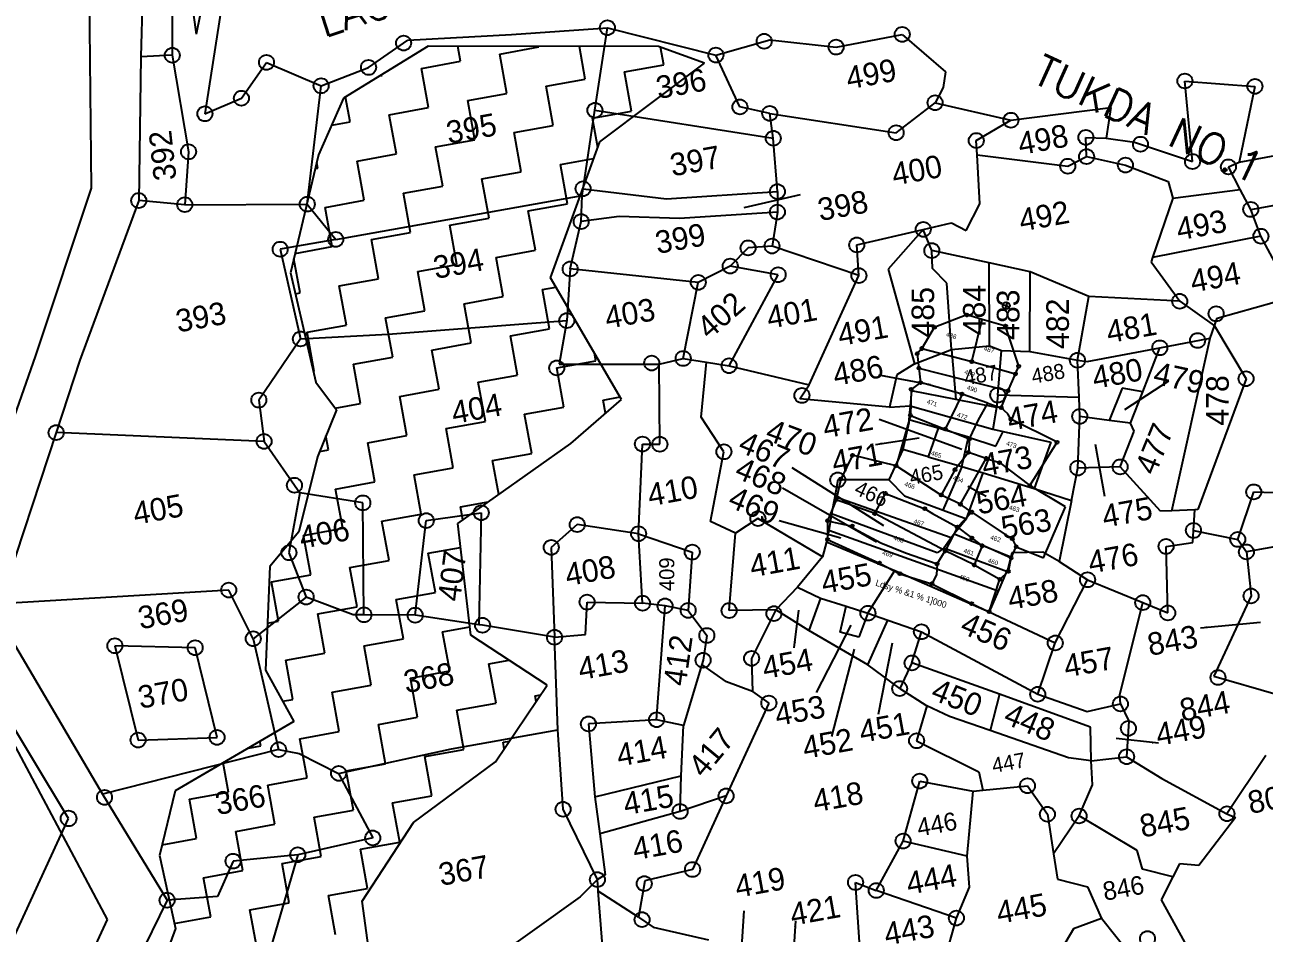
# Model space of a CAD drawing. Header units: metres. Extents: x 305262 to 307111, y 1940505 to 1944566.
# Drawn here: x 305998.4 to 306483.9, y 1942265.3 to 1942621.1 of the extents above; entities that cross this region are included whole.
import ezdxf

# ---------------------------------------------------------------- set-up
doc = ezdxf.new("R2010")
doc.units = ezdxf.units.M
doc.header["$MEASUREMENT"] = 0
for name, color, linetype in [('OFF', 1, 'Continuous'), ('POLY_HATCH', 12, 'Continuous'), ('POLY_PARCEL', 6, 'Continuous'), ('POLY_WATER', 4, 'Continuous'), ('TEXT_MAPOUT', 7, 'Continuous'), ('TEXT_PARCEL', 7, 'Continuous')]:
    doc.layers.add(name, color=color, linetype=linetype)
doc.styles.get("Standard").update_dxf_attribs({"font": 'simplex.shx'})
doc.styles.add('TEXT_MAP', font='')
doc.styles.get('TEXT_MAP').set_extended_font_data('Kruti Dev 050')
doc.dimstyles.get("Standard").update_dxf_attribs({"dimtxt": 0.18, "dimasz": 0.18, "dimexe": 0.18, "dimexo": 0.0625, "dimgap": 0.09, "dimtad": 0, "dimtih": 1, "dimtoh": 1, "dimdec": 4, "dimzin": 0, "dimdsep": 46, "dimtxsty": 'Standard', "dimcen": 0.09, "dimadec": 0, "dimazin": 0, "dimtfac": 1, "dimtdec": 4, "dimtofl": 0, "dimtmove": 0, "dimatfit": 3, "dimfxl": 1, "dimtolj": 1, "dimtzin": 0, "dimarcsym": 0})

msp = doc.modelspace()

# ---------------------------------------------------------------- linework, layer by layer
for points in [[(306381.5, 1942511.52), (306384.14, 1942510.67)], [(306383.25, 1942512.42), (306382.39, 1942509.77)]]:
    msp.add_lwpolyline(points)
for centre, radius in [((306226.59, 1942619.92), 2.93), ((306146.77, 1942613.93), 2.93), ((306288, 1942614.61), 2.93), ((306342.08, 1942617.31), 2.93), ((306056.15, 1942609.15), 2.93), ((306269.09, 1942609.22), 2.93), ((306316.17, 1942612.33), 2.93), ((306093.05, 1942606.36), 2.93), ((306133.02, 1942604.38), 2.93), ((306452.8, 1942599.07), 2.93), ((306114.45, 1942597.2), 2.93), ((306480.26, 1942596.98), 2.93), ((306083.2, 1942592.34), 2.93), ((306354.97, 1942590.56), 2.93), ((306068.93, 1942586.22), 2.93), ((306221.7, 1942587.62), 2.93), ((306278.51, 1942588.89), 2.93), ((306290.18, 1942586.38), 2.93), ((306384.66, 1942583.71), 2.93), ((306291.58, 1942576.65), 2.93), ((306339.7, 1942578.81), 2.93), ((306371.1, 1942575.75), 2.93), ((306414.03, 1942576.97), 2.93), ((306062.52, 1942571.35), 2.93), ((306435.42, 1942574.31), 2.93), ((306406.93, 1942565.7), 2.93), ((306414.29, 1942569.47), 2.93), ((306429.52, 1942566.15), 2.93), ((306455.8, 1942567.53), 2.93), ((306469.87, 1942565.44), 2.93), ((306217.04, 1942556.88), 2.93), ((306293.18, 1942555.76), 2.93), ((306043, 1942552.25), 2.93), ((306061.04, 1942550.64), 2.93), ((306109.04, 1942550.83), 2.93), ((306293.17, 1942547.73), 2.93), ((306478.63, 1942548.77), 2.93), ((306216.32, 1942544.01), 2.93), ((306350.33, 1942540.97), 2.93), ((306120.19, 1942537.03), 2.93), ((306482.6, 1942538.29), 2.93), ((306098.41, 1942533.19), 2.93), ((306281.7, 1942533.72), 2.93), ((306291.07, 1942534.44), 2.93), ((306324.27, 1942534.87), 2.93), ((306353.68, 1942532.66), 2.93), ((306274.7, 1942526.6), 2.93), ((306212.01, 1942525.45), 2.93), ((306293.48, 1942523.2), 2.93), ((306325.11, 1942522.85), 2.93), ((306262.21, 1942520.2), 2.93), ((306450.78, 1942512.8), 2.93), ((306382.82, 1942511.1), 1.39), ((306465.05, 1942507.9), 2.93), ((306210.68, 1942505.25), 2.93), ((306367.39, 1942507.47), 0.592), ((306106.35, 1942498.07), 2.93), ((306354.64, 1942502.6), 0.592), ((306382.58, 1942503.07), 0.592), ((306457.79, 1942497.45), 2.93), ((306443, 1942494.58), 2.93), ((306243.94, 1942488.62), 2.93), ((306256.28, 1942490.4), 2.93), ((306274.23, 1942487.57), 2.93), ((306347.95, 1942492.27), 0.592), ((306349.79, 1942494.31), 0.592), ((306410.73, 1942489.7), 2.93), ((306206.74, 1942486.71), 2.93), ((306348.57, 1942486.62), 0.592), ((306369.29, 1942489.17), 0.592), ((306387.7, 1942487.33), 0.592), ((306476.75, 1942482.49), 2.93), ((306349.23, 1942480.94), 0.592), ((306386.42, 1942484.35), 0.592), ((306090.05, 1942474.09), 2.93), ((306302.8, 1942475.92), 2.93), ((306345.55, 1942478.31), 0.592), ((306365.5, 1942476.48), 0.592), ((306379.49, 1942476.05), 2.93), ((306383.6, 1942477.74), 0.592), ((306380.88, 1942471.09), 0.592), ((306345.29, 1942468.13), 0.592), ((306384.66, 1942466.63), 0.592), ((306411.64, 1942467.72), 2.93), ((306010.65, 1942461.37), 2.93), ((306358.95, 1942462.78), 0.592), ((306092.09, 1942457.92), 2.93), ((306240.33, 1942456.89), 2.93), ((306247.14, 1942456.81), 2.93), ((306272.24, 1942453.86), 2.93), ((306368.37, 1942458.9), 0.592), ((306402.73, 1942457.57), 0.592), ((306322.58, 1942452.5), 0.592), ((306368.03, 1942453.64), 0.592), ((306374.98, 1942451.23), 0.592), ((306339.66, 1942448.37), 0.592), ((306362.73, 1942446.82), 0.592), ((306380.17, 1942449.61), 0.592), ((306410.87, 1942447.51), 2.93), ((306427.44, 1942447.96), 2.93), ((306104.01, 1942440.77), 2.93), ((306316.84, 1942442.84), 2.93), ((306317.99, 1942443.18), 0.592), ((306335.49, 1942437.58), 0.592), ((306357.4, 1942436.9), 0.592), ((306392.07, 1942440.65), 0.592), ((306479.77, 1942438.17), 2.93), ((306130.78, 1942433.87), 2.93), ((306177.19, 1942429.99), 2.93), ((306316.22, 1942435.08), 0.592), ((306350.95, 1942431.58), 0.592), ((306364.85, 1942433.29), 0.592), ((306155.63, 1942426.91), 2.93), ((306214.77, 1942425.35), 2.93), ((306285.57, 1942427.71), 2.93), ((306312.81, 1942426.86), 0.592), ((306331.31, 1942429.68), 0.592), ((306369.3, 1942430.22), 0.592), ((306238.79, 1942421.79), 2.93), ((306322.49, 1942424.79), 0.592), ((306363.67, 1942424.4), 0.592), ((306456.17, 1942423.05), 2.93), ((306473.49, 1942419.52), 2.93), ((306204.6, 1942416.42), 2.93), ((306259.83, 1942414.56), 2.93), ((306312.85, 1942419.52), 0.592), ((306369.36, 1942420.08), 0.592), ((306373.37, 1942417.03), 0.592), ((306385.21, 1942419.78), 0.592), ((306445.42, 1942416.78), 2.93), ((306476.89, 1942414.67), 2.93), ((306101.85, 1942414.3), 2.93), ((306358.93, 1942415.05), 0.592), ((306384.72, 1942412.33), 0.592), ((306386.71, 1942416.65), 0.592), ((306333.14, 1942410.28), 0.592), ((306355.73, 1942409.92), 0.592), ((306370.23, 1942409.58), 0.592), ((306341.2, 1942406.12), 0.592), ((306380.33, 1942403.93), 0.592), ((306383.65, 1942406.99), 0.592), ((306414.68, 1942403.73), 2.93), ((306078.24, 1942399.72), 2.93), ((306108.58, 1942396.96), 2.93), ((306353.73, 1942402.16), 0.592), ((306478.72, 1942397.4), 2.93), ((306218.61, 1942394.99), 2.93), ((306240.4, 1942394.57), 2.93), ((306249.17, 1942393.5), 2.93), ((306258.23, 1942391.76), 2.93), ((306274.26, 1942391.7), 2.93), ((306291.83, 1942390.48), 2.93), ((306328.66, 1942390.66), 2.93), ((306369.28, 1942394.44), 0.592), ((306436.31, 1942394.79), 2.93), ((306446.11, 1942390.74), 2.93), ((306131.23, 1942390.01), 2.93), ((306151.29, 1942389.86), 2.93), ((306177.68, 1942385.9), 2.93), ((306376.16, 1942391.23), 0.592), ((306087.86, 1942380.67), 2.93), ((306205.88, 1942381.22), 2.93), ((306265.54, 1942381.92), 2.93), ((306349.6, 1942383.36), 2.93), ((306033.66, 1942377.89), 2.93), ((306065.1, 1942377.13), 2.93), ((306402.03, 1942379), 2.93), ((306264.09, 1942372.23), 2.93), ((306283.07, 1942372.96), 2.93), ((306345.91, 1942371.2), 2.93), ((306341.08, 1942361.14), 2.93), ((306465.78, 1942365.47), 2.93), ((306395.17, 1942358.89), 2.93), ((306289.84, 1942355.47), 2.93), ((306427.57, 1942355.11), 2.93), ((306219.16, 1942347.3), 2.93), ((306245.86, 1942348.94), 2.93), ((306073.67, 1942342.01), 2.93), ((306430.68, 1942345.54), 2.93), ((306042.76, 1942340.98), 2.93), ((306097.81, 1942337.22), 2.93), ((306347.73, 1942340.68), 2.93), ((306429.98, 1942334.43), 2.93), ((306121.31, 1942327.93), 2.93), ((306348.94, 1942324.9), 2.93), ((306391.14, 1942323.07), 2.93), ((306029.6, 1942318.51), 2.93), ((306273.07, 1942319.08), 2.93), ((306209.23, 1942313.88), 2.93), ((306255.05, 1942312.99), 2.93), ((306015.52, 1942310.27), 3.07), ((306398.94, 1942311.92), 2.93), ((306411.36, 1942311.23), 2.93), ((306469.29, 1942312.12), 2.93), ((306134.67, 1942302.64), 2.93), ((306342.42, 1942301.4), 2.93), ((306079.96, 1942293.54), 2.93), ((306105.28, 1942296.05), 2.93), ((306259.94, 1942290.28), 2.93), ((306222.68, 1942286.31), 2.93), ((306241.04, 1942284.76), 2.93), ((306323.79, 1942285.2), 2.93), ((306331.93, 1942282.06), 2.93), ((306054.12, 1942278.26), 2.93), ((306240.15, 1942270.66), 2.93), ((306363.28, 1942271.25), 2.93), ((306438.16, 1942263.21), 2.93)]:
    msp.add_circle(centre, radius)
at = {"layer": 'OFF'}
for p, q in [((306045.33, 1942754.51), (306065.56, 1942617.47)), ((306380.23, 1942358.88), (306376.51, 1942344.66))]:
    msp.add_line(p, q, dxfattribs=at)
at = {"layer": 'POLY_HATCH'}
for p, q in [((306156.34, 1942612.77), (306123.24, 1942592.31)), ((306246.6, 1942612.58), (306156.34, 1942612.77)), ((306264.59, 1942606.07), (306246.6, 1942612.58)), ((306223.58, 1942575.25), (306264.59, 1942606.07)), ((306123.24, 1942592.31), (306113.44, 1942570.13)), ((306204.3, 1942522.03), (306223.58, 1942575.25)), ((306113.44, 1942570.13), (306102.46, 1942523.94)), ((306102.46, 1942523.94), (306112.36, 1942481.12)), ((306232.1, 1942474.38), (306204.3, 1942522.03)), ((306112.36, 1942481.12), (306120.5, 1942470.27)), ((306212.25, 1942457.17), (306232.1, 1942474.38)), ((306120.5, 1942470.27), (306112.98, 1942451.9)), ((306167.94, 1942425.76), (306212.25, 1942457.17)), ((306112.98, 1942451.9), (306105.75, 1942422.54)), ((306105.75, 1942422.54), (306094.38, 1942409)), ((306173.1, 1942382.07), (306167.94, 1942425.76)), ((306094.38, 1942409), (306092.61, 1942368.31)), ((306203.05, 1942362.43), (306173.1, 1942382.07)), ((306092.61, 1942368.31), (306103.71, 1942348.23)), ((306182.76, 1942332.4), (306203.05, 1942362.43)), ((306103.71, 1942348.23), (306057.34, 1942321.11)), ((306150.67, 1942308.73), (306182.76, 1942332.4)), ((306057.34, 1942321.11), (306051.09, 1942295.75)), ((306130.52, 1942277.87), (306150.67, 1942308.73)), ((306051.09, 1942295.75), (306057.35, 1942267.14)), ((306137.27, 1942228.95), (306130.52, 1942277.87)), ((306057.35, 1942267.14), (306050.39, 1942248.03))]:
    msp.add_line(p, q, dxfattribs=at)
at = {"layer": 'POLY_HATCH', "linetype": 'Continuous'}
for p, q in [((306169.07, 1942606.81), (306167.99, 1942612.74)), ((306184.43, 1942609.6), (306199.79, 1942612.39)), ((306199.79, 1942612.39), (306199.74, 1942612.68)), ((306217.94, 1942599.82), (306215.62, 1942612.64)), ((306248.67, 1942605.39), (306247.42, 1942612.28)), ((306153.71, 1942604.03), (306169.07, 1942606.81)), ((306187.22, 1942594.24), (306184.43, 1942609.6)), ((306156.5, 1942588.66), (306153.71, 1942604.03)), ((306233.3, 1942602.61), (306248.67, 1942605.39)), ((306236.09, 1942587.24), (306233.3, 1942602.61)), ((306264.43, 1942605.95), (306264.4, 1942606.14)), ((306137.41, 1942601.07), (306138.35, 1942601.24)), ((306138.35, 1942601.24), (306138.28, 1942601.61)), ((306202.58, 1942597.03), (306217.94, 1942599.82)), ((306205.37, 1942581.67), (306202.58, 1942597.03)), ((306125.77, 1942583.09), (306124.01, 1942592.79)), ((306171.86, 1942591.45), (306187.22, 1942594.24)), ((306141.13, 1942585.88), (306156.5, 1942588.66)), ((306174.65, 1942576.09), (306171.86, 1942591.45)), ((306118.59, 1942581.78), (306125.77, 1942583.09)), ((306143.92, 1942570.51), (306141.13, 1942585.88)), ((306220.73, 1942584.46), (306236.09, 1942587.24)), ((306222.8, 1942573.08), (306220.73, 1942584.46)), ((306190.01, 1942578.88), (306205.37, 1942581.67)), ((306192.8, 1942563.52), (306190.01, 1942578.88)), ((306159.28, 1942573.3), (306174.65, 1942576.09)), ((306162.07, 1942557.94), (306159.28, 1942573.3)), ((306128.56, 1942567.73), (306143.92, 1942570.51)), ((306208.16, 1942566.31), (306221.2, 1942568.67)), ((306112.16, 1942564.75), (306113.2, 1942564.94)), ((306113.2, 1942564.94), (306112.77, 1942567.32)), ((306131.35, 1942552.36), (306128.56, 1942567.73)), ((306177.43, 1942560.73), (306192.8, 1942563.52)), ((306210.95, 1942550.94), (306208.16, 1942566.31)), ((306180.22, 1942545.37), (306177.43, 1942560.73)), ((306146.71, 1942555.15), (306162.07, 1942557.94)), ((306149.5, 1942539.79), (306146.71, 1942555.15)), ((306115.99, 1942549.58), (306131.35, 1942552.36)), ((306118.78, 1942534.22), (306115.99, 1942549.58)), ((306195.58, 1942548.16), (306210.95, 1942550.94)), ((306164.86, 1942542.58), (306180.22, 1942545.37)), ((306198.37, 1942532.79), (306195.58, 1942548.16)), ((306134.14, 1942537), (306149.5, 1942539.79)), ((306167.65, 1942527.22), (306164.86, 1942542.58)), ((306104.27, 1942531.58), (306118.78, 1942534.22)), ((306136.93, 1942521.64), (306134.14, 1942537)), ((306106.2, 1942516.07), (306103.77, 1942529.47)), ((306183.01, 1942530.01), (306198.37, 1942532.79)), ((306185.8, 1942514.64), (306183.01, 1942530.01)), ((306152.29, 1942524.43), (306167.65, 1942527.22)), ((306155.08, 1942509.07), (306152.29, 1942524.43)), ((306121.56, 1942518.85), (306136.93, 1942521.64)), ((306104.35, 1942515.73), (306106.2, 1942516.07)), ((306124.35, 1942503.49), (306121.56, 1942518.85)), ((306170.44, 1942511.86), (306185.8, 1942514.64)), ((306201.16, 1942517.43), (306206.43, 1942518.39)), ((306203.95, 1942502.07), (306201.16, 1942517.43)), ((306173.22, 1942496.49), (306170.44, 1942511.86)), ((306139.71, 1942506.28), (306155.08, 1942509.07)), ((306142.5, 1942490.92), (306139.71, 1942506.28)), ((306108.99, 1942500.7), (306124.35, 1942503.49)), ((306111.78, 1942485.34), (306108.99, 1942500.7)), ((306188.59, 1942499.28), (306203.95, 1942502.07)), ((306157.86, 1942493.71), (306173.22, 1942496.49)), ((306191.37, 1942483.92), (306188.59, 1942499.28)), ((306127.14, 1942488.13), (306142.5, 1942490.92)), ((306160.65, 1942478.34), (306157.86, 1942493.71)), ((306222.1, 1942489.5), (306221.56, 1942492.44)), ((306129.93, 1942472.77), (306127.14, 1942488.13)), ((306206.74, 1942486.71), (306222.1, 1942489.5)), ((306209.52, 1942471.35), (306206.74, 1942486.71)), ((306111.4, 1942485.27), (306111.78, 1942485.34)), ((306176.01, 1942481.13), (306191.37, 1942483.92)), ((306178.8, 1942465.77), (306176.01, 1942481.13)), ((306145.29, 1942475.56), (306160.65, 1942478.34)), ((306119.98, 1942470.96), (306129.93, 1942472.77)), ((306148.08, 1942460.19), (306145.29, 1942475.56)), ((306194.16, 1942468.56), (306209.52, 1942471.35)), ((306224.89, 1942474.14), (306231.54, 1942475.34)), ((306225.83, 1942468.94), (306224.89, 1942474.14)), ((306196.95, 1942453.2), (306194.16, 1942468.56)), ((306163.44, 1942462.98), (306178.8, 1942465.77)), ((306166.23, 1942447.62), (306163.44, 1942462.98)), ((306117.35, 1942454.62), (306116.35, 1942460.15)), ((306132.72, 1942457.41), (306148.08, 1942460.19)), ((306135.5, 1942442.04), (306132.72, 1942457.41)), ((306113.83, 1942453.98), (306117.35, 1942454.62)), ((306181.59, 1942450.41), (306196.95, 1942453.2)), ((306150.87, 1942444.83), (306166.23, 1942447.62)), ((306184, 1942437.14), (306181.59, 1942450.41)), ((306120.14, 1942439.26), (306135.5, 1942442.04)), ((306153.65, 1942429.47), (306150.87, 1942444.83)), ((306122.93, 1942423.89), (306120.14, 1942439.26)), ((306169.02, 1942432.26), (306179.9, 1942434.23)), ((306169.94, 1942427.17), (306169.02, 1942432.26)), ((306138.29, 1942426.68), (306153.65, 1942429.47)), ((306107.57, 1942421.11), (306122.93, 1942423.89)), ((306141.08, 1942411.32), (306138.29, 1942426.68)), ((306110.36, 1942405.74), (306107.57, 1942421.11)), ((306156.44, 1942414.11), (306169.05, 1942416.4)), ((306159.23, 1942398.75), (306156.44, 1942414.11)), ((306125.72, 1942408.53), (306141.08, 1942411.32)), ((306128.51, 1942393.17), (306125.72, 1942408.53)), ((306095, 1942402.96), (306110.36, 1942405.74)), ((306097.78, 1942387.59), (306095, 1942402.96)), ((306143.87, 1942395.96), (306159.23, 1942398.75)), ((306113.15, 1942390.38), (306128.51, 1942393.17)), ((306146.66, 1942380.6), (306143.87, 1942395.96)), ((306115.93, 1942375.02), (306113.15, 1942390.38)), ((306093.41, 1942386.8), (306097.78, 1942387.59)), ((306162.02, 1942383.39), (306172.72, 1942385.33)), ((306131.29, 1942377.81), (306146.66, 1942380.6)), ((306164.81, 1942368.02), (306162.02, 1942383.39)), ((306100.57, 1942372.23), (306115.93, 1942375.02)), ((306134.08, 1942362.45), (306131.29, 1942377.81)), ((306103.36, 1942356.87), (306100.57, 1942372.23)), ((306180.17, 1942370.81), (306188.08, 1942372.25)), ((306182.96, 1942355.45), (306180.17, 1942370.81)), ((306149.44, 1942365.24), (306164.81, 1942368.02)), ((306152.23, 1942349.87), (306149.44, 1942365.24)), ((306118.72, 1942359.66), (306134.08, 1942362.45)), ((306121.51, 1942344.3), (306118.72, 1942359.66)), ((306099.33, 1942356.14), (306103.36, 1942356.87)), ((306167.59, 1942352.66), (306182.96, 1942355.45)), ((306198.32, 1942358.24), (306200.49, 1942358.63)), ((306198.72, 1942356.02), (306198.32, 1942358.24)), ((306136.87, 1942347.09), (306152.23, 1942349.87)), ((306170.38, 1942337.3), (306167.59, 1942352.66)), ((306139.66, 1942331.72), (306136.87, 1942347.09)), ((306090.79, 1942338.72), (306090.47, 1942340.48)), ((306106.15, 1942341.51), (306121.51, 1942344.3)), ((306108.94, 1942326.15), (306106.15, 1942341.51)), ((306185.74, 1942340.09), (306188.26, 1942340.55)), ((306186.21, 1942337.51), (306185.74, 1942340.09)), ((306085.96, 1942337.84), (306090.79, 1942338.72)), ((306155.02, 1942334.51), (306170.38, 1942337.3)), ((306078.21, 1942320.57), (306076.12, 1942332.09)), ((306124.3, 1942328.94), (306139.66, 1942331.72)), ((306157.81, 1942319.15), (306155.02, 1942334.51)), ((306093.57, 1942323.36), (306108.94, 1942326.15)), ((306127.09, 1942313.57), (306124.3, 1942328.94)), ((306062.85, 1942317.78), (306078.21, 1942320.57)), ((306096.36, 1942308), (306093.57, 1942323.36)), ((306065.64, 1942302.42), (306062.85, 1942317.78)), ((306142.45, 1942316.36), (306157.81, 1942319.15)), ((306145.24, 1942301), (306142.45, 1942316.36)), ((306111.72, 1942310.79), (306127.09, 1942313.57)), ((306114.51, 1942295.42), (306111.72, 1942310.79)), ((306081, 1942305.21), (306096.36, 1942308)), ((306052.13, 1942299.97), (306065.64, 1942302.42)), ((306083.79, 1942289.85), (306081, 1942305.21)), ((306129.87, 1942298.21), (306145.24, 1942301)), ((306132.66, 1942282.85), (306129.87, 1942298.21)), ((306099.15, 1942292.64), (306114.51, 1942295.42)), ((306101.94, 1942277.27), (306099.15, 1942292.64)), ((306068.43, 1942287.06), (306083.79, 1942289.85)), ((306071.21, 1942271.7), (306068.43, 1942287.06)), ((306117.3, 1942280.06), (306132.66, 1942282.85)), ((306086.58, 1942274.49), (306101.94, 1942277.27)), ((306120.09, 1942264.7), (306117.3, 1942280.06)), ((306089.36, 1942259.12), (306086.58, 1942274.49)), ((306056.92, 1942269.1), (306071.21, 1942271.7))]:
    msp.add_line(p, q, dxfattribs=at)
at = {"layer": 'POLY_PARCEL'}
for p, q in [((306055.97, 1942689.21), (306056.15, 1942609.15)), ((306069.81, 1942638.57), (306065.56, 1942617.47)), ((306076.48, 1942634.62), (306068.93, 1942586.22)), ((306148.37, 1942615.05), (306189.08, 1942617.27)), ((306189.08, 1942617.27), (306226.59, 1942619.92)), ((306221.7, 1942587.62), (306226.59, 1942619.92)), ((306226.59, 1942619.92), (306269.09, 1942609.22)), ((306316.17, 1942612.33), (306342.08, 1942617.31)), ((306342.08, 1942617.31), (306359.02, 1942602.71)), ((306133.02, 1942604.38), (306148.37, 1942615.05)), ((306269.09, 1942609.22), (306290.18, 1942615.23)), ((306290.18, 1942615.23), (306316.17, 1942612.33)), ((306056.15, 1942609.15), (306043.84, 1942608.54)), ((306056.15, 1942609.15), (306062.52, 1942571.35)), ((306278.51, 1942588.89), (306269.09, 1942609.22)), ((306083.2, 1942592.34), (306093.05, 1942606.36)), ((306093.05, 1942606.36), (306114.45, 1942597.2)), ((306114.45, 1942597.2), (306133.02, 1942604.38)), ((306359.02, 1942602.71), (306358.1, 1942596.56)), ((306109.04, 1942550.83), (306114.45, 1942597.2)), ((306455.8, 1942567.53), (306452.8, 1942599.07)), ((306452.8, 1942599.07), (306480.26, 1942596.98)), ((306068.93, 1942586.22), (306083.2, 1942592.34)), ((306358.1, 1942596.56), (306354.97, 1942590.56)), ((306480.26, 1942596.98), (306474.08, 1942567.32)), ((306217.04, 1942556.88), (306221.7, 1942587.62)), ((306221.7, 1942587.62), (306291.58, 1942576.65)), ((306290.18, 1942586.38), (306278.51, 1942588.89)), ((306339.7, 1942578.81), (306354.97, 1942590.56)), ((306354.97, 1942590.56), (306384.66, 1942583.71)), ((306384.66, 1942583.71), (306423.79, 1942588.64)), ((306423.79, 1942588.64), (306422.02, 1942576.63)), ((306290.18, 1942586.38), (306339.7, 1942578.81)), ((306291.58, 1942576.65), (306290.18, 1942586.38)), ((306371.1, 1942575.75), (306384.66, 1942583.71)), ((306293.18, 1942555.76), (306291.58, 1942576.65)), ((306371.4, 1942570.16), (306371.1, 1942575.75)), ((306414.29, 1942569.47), (306414.03, 1942576.97)), ((306414.03, 1942576.97), (306422.02, 1942576.63)), ((306422.02, 1942576.63), (306433.05, 1942575.09)), ((306433.05, 1942575.09), (306455.8, 1942567.53)), ((306474.08, 1942567.32), (306508.21, 1942573.51)), ((306062.52, 1942571.35), (306061.04, 1942550.64)), ((306371.4, 1942570.16), (306406.93, 1942565.7)), ((306372.43, 1942550.92), (306371.4, 1942570.16)), ((306406.93, 1942565.7), (306414.29, 1942569.47)), ((306414.29, 1942569.47), (306429.52, 1942566.15)), ((306429.52, 1942566.15), (306446.29, 1942559.7)), ((306469.87, 1942565.44), (306474.08, 1942567.32)), ((306474.5, 1942556.62), (306469.87, 1942565.44)), ((306446.29, 1942559.7), (306448.08, 1942553.2)), ((306120.19, 1942537.03), (306216.65, 1942554.29)), ((306216.32, 1942544.01), (306216.65, 1942554.29)), ((306216.65, 1942554.29), (306217.04, 1942556.88)), ((306217.04, 1942556.88), (306249.68, 1942552.98)), ((306249.68, 1942552.98), (306293.18, 1942555.76)), ((306293.18, 1942555.76), (306293.17, 1942547.73)), ((306448.08, 1942553.2), (306474.5, 1942556.62)), ((306478.63, 1942548.77), (306474.5, 1942556.62)), ((306478.63, 1942548.77), (306509.89, 1942554.51)), ((306061.04, 1942550.64), (306043, 1942552.25)), ((306061.04, 1942550.64), (306109.04, 1942550.83)), ((306109.04, 1942550.83), (306120.19, 1942537.03)), ((306367.14, 1942540.46), (306372.43, 1942550.92)), ((306448.08, 1942553.2), (306440.15, 1942530)), ((306482.6, 1942538.29), (306478.63, 1942548.77)), ((306212.01, 1942525.45), (306216.32, 1942544.01)), ((306231.16, 1942545.99), (306216.32, 1942544.01)), ((306254.77, 1942545.18), (306231.16, 1942545.99)), ((306293.17, 1942547.73), (306254.77, 1942545.18)), ((306293.17, 1942547.73), (306291.07, 1942534.44)), ((306324.27, 1942534.87), (306350.33, 1942540.97)), ((306350.33, 1942540.97), (306336.59, 1942525.42)), ((306350.33, 1942540.97), (306361.34, 1942543.55)), ((306353.68, 1942532.66), (306350.33, 1942540.97)), ((306361.34, 1942543.55), (306367.14, 1942540.46)), ((306120.19, 1942537.03), (306098.41, 1942533.19)), ((306291.07, 1942534.44), (306281.7, 1942533.72)), ((306325.11, 1942522.85), (306291.07, 1942534.44)), ((306325.11, 1942522.85), (306324.27, 1942534.87)), ((306482.6, 1942538.29), (306440.15, 1942530)), ((306495.32, 1942514.55), (306482.6, 1942538.29)), ((306098.41, 1942533.19), (306106.35, 1942498.07)), ((306281.7, 1942533.72), (306274.7, 1942526.6)), ((306353.98, 1942525.66), (306353.68, 1942532.66)), ((306376.15, 1942527.81), (306353.68, 1942532.66)), ((306440.15, 1942530), (306439.56, 1942528.29)), ((306212.01, 1942525.45), (306210.68, 1942505.25)), ((306262.21, 1942520.2), (306212.01, 1942525.45)), ((306274.7, 1942526.6), (306262.21, 1942520.2)), ((306293.48, 1942523.2), (306274.7, 1942526.6)), ((306336.59, 1942525.42), (306346.86, 1942488.33)), ((306359.54, 1942519.85), (306353.98, 1942525.66)), ((306376.3, 1942495.38), (306376.15, 1942527.81)), ((306392.25, 1942524.33), (306376.15, 1942527.81)), ((306392.06, 1942493.13), (306392.25, 1942524.33)), ((306415.23, 1942514.62), (306392.25, 1942524.33)), ((306439.56, 1942528.29), (306450.78, 1942512.8)), ((306256.28, 1942490.4), (306262.21, 1942520.2)), ((306274.23, 1942487.57), (306293.48, 1942523.2)), ((306305.68, 1942480.13), (306325.11, 1942522.85)), ((306361.33, 1942493.88), (306359.54, 1942519.85)), ((306410.73, 1942489.7), (306415.23, 1942514.62)), ((306450.78, 1942512.8), (306415.23, 1942514.62)), ((306465.51, 1942506.22), (306495.32, 1942514.55)), ((306450.78, 1942512.8), (306464.41, 1942503.19)), ((306140.67, 1942499.94), (306210.68, 1942505.25)), ((306210.68, 1942505.25), (306207.69, 1942488.15)), ((306367.39, 1942507.47), (306354.64, 1942502.6)), ((306373.44, 1942505.67), (306367.39, 1942507.47)), ((306369.29, 1942489.17), (306373.44, 1942505.67)), ((306382.58, 1942503.07), (306373.44, 1942505.67)), ((306464.41, 1942503.19), (306465.51, 1942506.22)), ((306106.35, 1942498.07), (306140.67, 1942499.94)), ((306354.64, 1942502.6), (306349.79, 1942494.31)), ((306387.7, 1942487.33), (306382.58, 1942503.07)), ((306462.66, 1942498.4), (306464.41, 1942503.19)), ((306464.41, 1942503.19), (306476.75, 1942482.49)), ((306106.35, 1942498.07), (306090.05, 1942474.09)), ((306361.33, 1942493.88), (306376.3, 1942495.38)), ((306376.3, 1942495.38), (306381.02, 1942493.56)), ((306443, 1942494.58), (306462.66, 1942498.4)), ((306447.66, 1942430.77), (306462.66, 1942498.4)), ((306246.81, 1942488.19), (306256.28, 1942490.4)), ((306256.28, 1942490.4), (306265.35, 1942488.97)), ((306346.86, 1942488.33), (306361.33, 1942493.88)), ((306349.79, 1942494.31), (306347.95, 1942492.27)), ((306347.95, 1942492.27), (306348.57, 1942486.62)), ((306349.79, 1942494.31), (306369.29, 1942489.17)), ((306361.33, 1942493.88), (306363.11, 1942474.36)), ((306379.49, 1942476.05), (306381.02, 1942493.56)), ((306381.02, 1942493.56), (306392.06, 1942493.13)), ((306392.06, 1942493.13), (306410.73, 1942489.7)), ((306414.48, 1942489.17), (306443, 1942494.58)), ((306436.29, 1942477.3), (306443, 1942494.58)), ((306207.69, 1942488.15), (306246.81, 1942488.19)), ((306247.14, 1942456.81), (306246.81, 1942488.19)), ((306263.27, 1942467.47), (306265.35, 1942488.97)), ((306265.35, 1942488.97), (306274.23, 1942487.57)), ((306274.23, 1942487.57), (306305.68, 1942480.13)), ((306346.86, 1942488.33), (306339.94, 1942483.98)), ((306348.57, 1942486.62), (306383.6, 1942477.74)), ((306348.57, 1942486.62), (306349.23, 1942480.94)), ((306369.29, 1942489.17), (306386.42, 1942484.35)), ((306386.42, 1942484.35), (306387.7, 1942487.33)), ((306411.33, 1942475.12), (306410.73, 1942489.7)), ((306410.73, 1942489.7), (306414.48, 1942489.17)), ((306339.94, 1942483.98), (306337.04, 1942471.33)), ((306349.23, 1942480.94), (306345.55, 1942478.31)), ((306365.5, 1942476.48), (306349.23, 1942480.94)), ((306383.6, 1942477.74), (306386.42, 1942484.35)), ((306476.75, 1942482.49), (306457.87, 1942431.24)), ((306301.93, 1942474.66), (306305.68, 1942480.13)), ((306345.67, 1942477.79), (306345.17, 1942471.86)), ((306345.55, 1942478.31), (306345.29, 1942468.13)), ((306363.11, 1942474.36), (306345.67, 1942477.79)), ((306365.5, 1942476.48), (306358.95, 1942462.78)), ((306375.64, 1942472.88), (306365.5, 1942476.48)), ((306379.49, 1942476.05), (306378.98, 1942471.24)), ((306411.33, 1942475.12), (306379.49, 1942476.05)), ((306380.88, 1942471.09), (306383.6, 1942477.74)), ((306428.25, 1942478.8), (306423.21, 1942466.16)), ((306436.29, 1942477.3), (306428.25, 1942478.8)), ((306431.54, 1942465.03), (306436.29, 1942477.3)), ((306090.05, 1942474.09), (306092.09, 1942457.92)), ((306337.04, 1942471.33), (306301.93, 1942474.66)), ((306337.04, 1942471.33), (306345.17, 1942471.86)), ((306345.17, 1942471.86), (306344.71, 1942466.36)), ((306345.17, 1942471.86), (306377.57, 1942462.72)), ((306378.98, 1942471.24), (306363.11, 1942474.36)), ((306371.83, 1942466.14), (306375.64, 1942472.88)), ((306375.64, 1942472.88), (306380.88, 1942471.09)), ((306378.98, 1942471.24), (306377.57, 1942462.72)), ((306383.39, 1942468.68), (306380.88, 1942471.09)), ((306411.64, 1942467.72), (306411.33, 1942475.12)), ((306272.24, 1942453.86), (306263.27, 1942467.47)), ((306345.29, 1942468.13), (306339.66, 1942448.37)), ((306344.71, 1942466.36), (306344.61, 1942465.2)), ((306356.18, 1942463.05), (306344.71, 1942466.36)), ((306345.29, 1942468.13), (306358.95, 1942462.78)), ((306368.37, 1942458.9), (306371.83, 1942466.14)), ((306384.66, 1942466.63), (306383.39, 1942468.68)), ((306402.73, 1942457.57), (306384.66, 1942466.63)), ((306410.87, 1942447.51), (306411.64, 1942467.72)), ((306423.21, 1942466.16), (306411.64, 1942467.72)), ((306431.54, 1942465.03), (306423.21, 1942466.16)), ((306092.09, 1942457.92), (306010.65, 1942461.37)), ((306344.61, 1942465.2), (306342.27, 1942454.74)), ((306356.18, 1942463.05), (306352.26, 1942451.83)), ((306368.08, 1942459.62), (306356.18, 1942463.05)), ((306358.95, 1942462.78), (306368.37, 1942458.9)), ((306377.57, 1942462.72), (306381.57, 1942461.81)), ((306378.69, 1942456.03), (306381.57, 1942461.81)), ((306381.57, 1942461.81), (306400.28, 1942457.59)), ((306427.44, 1942447.96), (306432.89, 1942461.93)), ((306432.89, 1942461.93), (306431.54, 1942465.03)), ((306092.09, 1942457.92), (306106.1, 1942437.76)), ((306238.79, 1942421.79), (306240.33, 1942456.89)), ((306240.33, 1942456.89), (306247.14, 1942456.81)), ((306365.41, 1942448.14), (306368.08, 1942459.62)), ((306368.37, 1942458.9), (306368.03, 1942453.64)), ((306368.08, 1942459.62), (306378.69, 1942456.03)), ((306392.07, 1942440.65), (306402.73, 1942457.57)), ((306400.28, 1942457.59), (306393.81, 1942439.49)), ((306267.04, 1942426.6), (306272.24, 1942453.86)), ((306322.58, 1942452.5), (306317.99, 1942443.18)), ((306339.66, 1942448.37), (306322.58, 1942452.5)), ((306342.27, 1942454.74), (306336.83, 1942442.92)), ((306352.26, 1942451.83), (306342.27, 1942454.74)), ((306352.26, 1942451.83), (306365.41, 1942448.14)), ((306368.03, 1942453.64), (306362.73, 1942446.82)), ((306374.98, 1942451.23), (306368.03, 1942453.64)), ((306357.4, 1942436.9), (306339.66, 1942448.37)), ((306362.73, 1942446.82), (306357.4, 1942436.9)), ((306358.1, 1942431.04), (306365.26, 1942447.5)), ((306364.85, 1942433.29), (306374.98, 1942451.23)), ((306365.26, 1942447.5), (306365.41, 1942448.14)), ((306365.41, 1942448.14), (306373.77, 1942445.59)), ((306374.98, 1942451.23), (306380.17, 1942449.61)), ((306380.17, 1942449.61), (306392.07, 1942440.65)), ((306408.34, 1942434.85), (306410.87, 1942447.51)), ((306427.44, 1942447.96), (306410.87, 1942447.51)), ((306443.31, 1942430.57), (306427.44, 1942447.96)), ((306316.84, 1942442.84), (306315.65, 1942436.27)), ((306317.99, 1942443.18), (306316.22, 1942435.08)), ((306336.83, 1942442.92), (306316.84, 1942442.84)), ((306336.83, 1942442.92), (306342.91, 1942436.55)), ((306367.29, 1942427.6), (306373.77, 1942445.59)), ((306373.77, 1942445.59), (306393.81, 1942439.49)), ((306106.1, 1942437.76), (306101.85, 1942414.3)), ((306130.78, 1942433.87), (306106.1, 1942437.76)), ((306331.31, 1942429.68), (306335.49, 1942437.58)), ((306335.49, 1942437.58), (306350.95, 1942431.58)), ((306364.85, 1942433.29), (306357.4, 1942436.9)), ((306406, 1942432.25), (306392.07, 1942440.65)), ((306393.81, 1942439.49), (306408.34, 1942434.85)), ((306473.49, 1942419.52), (306479.77, 1942438.17)), ((306479.77, 1942438.17), (306491.66, 1942437.77)), ((306131.23, 1942390.01), (306130.78, 1942433.87)), ((306316.22, 1942435.08), (306312.81, 1942426.86)), ((306315.65, 1942436.27), (306314.44, 1942429.54)), ((306361.27, 1942420.18), (306315.65, 1942436.27)), ((306331.31, 1942429.68), (306316.22, 1942435.08)), ((306342.91, 1942436.55), (306358.1, 1942431.04)), ((306365.13, 1942433.15), (306364.85, 1942433.29)), ((306369.3, 1942430.22), (306365.13, 1942433.15)), ((306397.45, 1942412.35), (306406, 1942432.25)), ((306408.34, 1942434.85), (306403.52, 1942410.95)), ((306155.63, 1942426.91), (306177.19, 1942429.99)), ((306177.19, 1942429.99), (306176.21, 1942386.12)), ((306285.57, 1942427.71), (306276.82, 1942421.96)), ((306310.83, 1942412.73), (306285.57, 1942427.71)), ((306314.44, 1942429.54), (306313.27, 1942423.09)), ((306355.72, 1942414.28), (306314.44, 1942429.54)), ((306358.93, 1942415.05), (306331.31, 1942429.68)), ((306350.95, 1942431.58), (306353.91, 1942429.68)), ((306353.91, 1942429.68), (306363.67, 1942424.4)), ((306358.1, 1942431.04), (306367.29, 1942427.6)), ((306367.29, 1942427.6), (306362.44, 1942421.79)), ((306363.67, 1942424.4), (306369.3, 1942430.22)), ((306369.3, 1942430.22), (306384.32, 1942420.1)), ((306447.66, 1942430.77), (306443.31, 1942430.57)), ((306456.65, 1942431.19), (306447.66, 1942430.77)), ((306456.17, 1942423.05), (306456.65, 1942431.19)), ((306457.87, 1942431.24), (306456.65, 1942431.19)), ((306151.29, 1942389.86), (306155.63, 1942426.91)), ((306214.77, 1942425.35), (306204.6, 1942416.42)), ((306238.79, 1942421.79), (306214.77, 1942425.35)), ((306276.82, 1942421.96), (306267.04, 1942426.6)), ((306313.27, 1942423.09), (306312.47, 1942418.63)), ((306312.81, 1942426.86), (306322.49, 1942424.79)), ((306312.81, 1942426.86), (306312.85, 1942419.52)), ((306379.61, 1942399.22), (306313.27, 1942423.09)), ((306322.49, 1942424.79), (306323.2, 1942423.83)), ((306323.2, 1942423.83), (306333.7, 1942418.24)), ((306363.67, 1942424.4), (306358.93, 1942415.05)), ((306363.67, 1942424.4), (306373.37, 1942417.03)), ((306455.88, 1942418.29), (306456.17, 1942423.05)), ((306456.17, 1942423.05), (306473.49, 1942419.52)), ((306238.79, 1942421.79), (306259.83, 1942414.56)), ((306240.4, 1942394.57), (306238.79, 1942421.79)), ((306274.26, 1942391.7), (306276.82, 1942421.96)), ((306312.47, 1942418.63), (306310.83, 1942412.73)), ((306312.47, 1942418.63), (306339.24, 1942407.35)), ((306312.85, 1942419.52), (306333.14, 1942410.28)), ((306333.7, 1942418.24), (306343.4, 1942414.31)), ((306361.27, 1942420.18), (306358.34, 1942416.13)), ((306362.44, 1942421.79), (306361.27, 1942420.18)), ((306362.44, 1942421.79), (306384.6, 1942412.73)), ((306384.32, 1942420.1), (306385.21, 1942419.78)), ((306385.21, 1942419.78), (306386.71, 1942416.65)), ((306445.42, 1942416.78), (306455.88, 1942418.29)), ((306473.49, 1942419.52), (306476.89, 1942414.67)), ((306498.12, 1942418.52), (306476.89, 1942414.67)), ((306101.85, 1942414.3), (306108.58, 1942396.96)), ((306204.6, 1942416.42), (306205.88, 1942381.22)), ((306259.83, 1942414.56), (306258.23, 1942391.76)), ((306310.83, 1942412.73), (306301, 1942400.85)), ((306343.4, 1942414.31), (306355.73, 1942409.92)), ((306358.34, 1942416.13), (306355.72, 1942414.28)), ((306355.73, 1942409.92), (306358.93, 1942415.05)), ((306382.98, 1942407.01), (306358.34, 1942416.13)), ((306370.23, 1942409.58), (306358.93, 1942415.05)), ((306373.37, 1942417.03), (306370.23, 1942409.58)), ((306373.37, 1942417.03), (306374.53, 1942416.88)), ((306374.53, 1942416.88), (306384.72, 1942412.33)), ((306384.6, 1942412.73), (306383.45, 1942408.09)), ((306384.98, 1942414.28), (306384.6, 1942412.73)), ((306384.72, 1942412.33), (306386.71, 1942416.65)), ((306397.16, 1942414.52), (306384.98, 1942414.28)), ((306386.71, 1942416.65), (306397.45, 1942412.35)), ((306403.52, 1942410.95), (306397.16, 1942414.52)), ((306446.11, 1942390.74), (306445.42, 1942416.78)), ((306476.89, 1942414.67), (306478.72, 1942397.4)), ((306333.14, 1942410.28), (306341.2, 1942406.12)), ((306355.73, 1942409.92), (306355.56, 1942405.7)), ((306370.23, 1942409.58), (306380.33, 1942403.93)), ((306383.45, 1942408.09), (306382.98, 1942407.01)), ((306383.65, 1942406.99), (306384.72, 1942412.33)), ((306403.52, 1942410.95), (306414.68, 1942403.73)), ((306328.66, 1942390.66), (306339.24, 1942407.35)), ((306339.24, 1942407.35), (306376.16, 1942391.23)), ((306341.2, 1942406.12), (306353.73, 1942402.16)), ((306355.56, 1942405.7), (306353.73, 1942402.16)), ((306376.16, 1942391.23), (306380.33, 1942403.93)), ((306382.98, 1942407.01), (306379.61, 1942399.22)), ((306380.33, 1942403.93), (306383.65, 1942406.99)), ((306402.03, 1942379), (306414.68, 1942403.73)), ((306414.68, 1942403.73), (306436.31, 1942394.79)), ((306078.24, 1942399.72), (305988.42, 1942394.28)), ((306087.86, 1942380.67), (306078.24, 1942399.72)), ((306301, 1942400.85), (306292.58, 1942391.98)), ((306301, 1942400.85), (306310.02, 1942396.58)), ((306353.73, 1942402.16), (306369.28, 1942394.44)), ((306379.61, 1942399.22), (306376.16, 1942391.23)), ((306108.58, 1942396.96), (306087.86, 1942380.67)), ((306127.05, 1942390.04), (306108.58, 1942396.96)), ((306217.98, 1942382.37), (306218.61, 1942394.99)), ((306218.61, 1942394.99), (306240.4, 1942394.57)), ((306249.17, 1942393.5), (306240.4, 1942394.57)), ((306245.86, 1942348.94), (306249.17, 1942393.5)), ((306258.23, 1942391.76), (306249.17, 1942393.5)), ((306310.02, 1942396.58), (306305.49, 1942383.82)), ((306310.02, 1942396.58), (306320.14, 1942393.36)), ((306317.76, 1942383.19), (306320.14, 1942393.36)), ((306320.14, 1942393.36), (306328.66, 1942390.66)), ((306369.28, 1942394.44), (306376.16, 1942391.23)), ((306427.37, 1942358.65), (306436.31, 1942394.79)), ((306436.31, 1942394.79), (306446.11, 1942390.74)), ((306478.72, 1942397.4), (306464.1, 1942365.95)), ((306131.23, 1942390.01), (306127.05, 1942390.04)), ((306151.29, 1942389.86), (306131.23, 1942390.01)), ((306176.21, 1942386.12), (306151.29, 1942389.86)), ((306258.23, 1942391.76), (306265.54, 1942381.92)), ((306292.58, 1942391.98), (306274.26, 1942391.7)), ((306292.58, 1942391.98), (306283.07, 1942372.96)), ((306305.49, 1942383.82), (306292.58, 1942391.98)), ((306328.66, 1942390.66), (306325.13, 1942381.24)), ((306328.66, 1942390.66), (306336.39, 1942387.96)), ((306376.16, 1942391.23), (306402.03, 1942379)), ((306177.68, 1942385.9), (306176.21, 1942386.12)), ((306205.88, 1942381.22), (306177.68, 1942385.9)), ((306328.59, 1942370.44), (306305.49, 1942383.82)), ((306328.59, 1942370.44), (306336.39, 1942387.96)), ((306336.39, 1942387.96), (306349.6, 1942383.36)), ((306087.86, 1942380.67), (306097.81, 1942337.22)), ((306205.88, 1942381.22), (306217.98, 1942382.37)), ((306207.23, 1942344.99), (306205.88, 1942381.22)), ((306265.54, 1942381.92), (306264.09, 1942372.23)), ((306325.13, 1942381.24), (306317.76, 1942383.19)), ((306345.91, 1942371.2), (306349.6, 1942383.36)), ((306349.6, 1942383.36), (306395.17, 1942358.89)), ((306395.17, 1942358.89), (306402.03, 1942379)), ((306015.52, 1942310.27), (305974.73, 1942377.84)), ((306065.1, 1942377.13), (306033.66, 1942377.89)), ((306033.66, 1942377.89), (306042.76, 1942340.98)), ((306073.67, 1942342.01), (306065.1, 1942377.13)), ((306263.58, 1942370.52), (306256.45, 1942346.71)), ((306264.09, 1942372.23), (306263.58, 1942370.52)), ((306273.31, 1942363.75), (306263.58, 1942370.52)), ((306283.07, 1942372.96), (306283.38, 1942359.94)), ((306341.08, 1942361.14), (306328.59, 1942370.44)), ((306345.91, 1942371.2), (306341.08, 1942361.14)), ((306380.23, 1942358.88), (306345.91, 1942371.2)), ((306464.1, 1942365.95), (306488.5, 1942358.98)), ((306283.38, 1942359.94), (306273.31, 1942363.75)), ((306283.38, 1942359.94), (306289.84, 1942355.47)), ((306341.08, 1942361.14), (306351.75, 1942354.41)), ((306289.84, 1942355.47), (306273.07, 1942319.08)), ((306351.75, 1942354.41), (306347.73, 1942340.68)), ((306360.6, 1942350.16), (306351.75, 1942354.41)), ((306415.89, 1942346.07), (306380.23, 1942358.88)), ((306395.17, 1942358.89), (306414.48, 1942352.19)), ((306414.48, 1942352.19), (306427.57, 1942355.11)), ((306427.57, 1942355.11), (306427.37, 1942358.65)), ((306427.57, 1942355.11), (306430.85, 1942348.37)), ((306376.51, 1942344.66), (306360.6, 1942350.16)), ((306165.48, 1942337.56), (306207.23, 1942344.99)), ((306209.23, 1942313.88), (306207.23, 1942344.99)), ((306245.86, 1942348.94), (306219.16, 1942347.3)), ((306219.16, 1942347.3), (306221.7, 1942318.73)), ((306256.45, 1942346.71), (306245.86, 1942348.94)), ((306255.47, 1942326.92), (306256.45, 1942346.71)), ((306407.22, 1942334.05), (306376.51, 1942344.66)), ((306416.03, 1942332.79), (306415.89, 1942346.07)), ((306430.85, 1942348.37), (306429.98, 1942334.43)), ((306042.76, 1942340.98), (306073.67, 1942342.01)), ((306347.73, 1942340.68), (306372.11, 1942328.54)), ((306097.81, 1942337.22), (306028.86, 1942319.72)), ((306097.81, 1942337.22), (306105.9, 1942335.77)), ((306105.9, 1942335.77), (306121.31, 1942327.93)), ((306121.31, 1942327.93), (306165.48, 1942337.56)), ((306484.57, 1942334.86), (306469.29, 1942312.12)), ((306416.03, 1942332.79), (306407.22, 1942334.05)), ((306416.03, 1942332.79), (306429.98, 1942334.43)), ((306416.58, 1942323.47), (306416.03, 1942332.79)), ((306429.98, 1942334.43), (306443.81, 1942325.85)), ((306121.31, 1942327.93), (306134.67, 1942302.64)), ((306221.7, 1942318.73), (306255.47, 1942326.92)), ((306255.05, 1942312.99), (306255.47, 1942326.92)), ((306372.11, 1942328.54), (306373.63, 1942321.37)), ((306443.81, 1942325.85), (306469.29, 1942312.12)), ((306342.42, 1942301.4), (306348.94, 1942324.9)), ((306348.94, 1942324.9), (306369.81, 1942320.99)), ((306367.46, 1942295.54), (306369.81, 1942320.99)), ((306369.81, 1942320.99), (306373.63, 1942321.37)), ((306373.63, 1942321.37), (306391.14, 1942323.07)), ((306391.14, 1942323.07), (306398.94, 1942311.92)), ((306411.36, 1942311.23), (306416.58, 1942323.47)), ((306221.7, 1942318.73), (306223.62, 1942304.22)), ((306273.07, 1942319.08), (306255.05, 1942312.99)), ((306273.07, 1942319.08), (306259.94, 1942290.28)), ((306222.68, 1942286.31), (306209.23, 1942313.88)), ((306255.05, 1942312.99), (306223.62, 1942304.22)), ((306398.94, 1942311.92), (306401.37, 1942296.42)), ((306411.36, 1942311.23), (306401.37, 1942296.42)), ((306434.14, 1942297.66), (306411.36, 1942311.23)), ((306472.63, 1942310.7), (306458.32, 1942291.9)), ((306469.29, 1942312.12), (306472.63, 1942310.7)), ((305967.15, 1942205.13), (306015.52, 1942310.27)), ((306134.67, 1942302.64), (306105.28, 1942296.05)), ((306223.62, 1942304.22), (306225.74, 1942288.17)), ((306331.93, 1942282.06), (306342.42, 1942301.4)), ((306367.46, 1942295.54), (306342.42, 1942301.4)), ((306105.28, 1942296.05), (306079.96, 1942293.54)), ((306105.28, 1942296.05), (306092.08, 1942250.93)), ((306401.37, 1942296.42), (306402.92, 1942286.48)), ((306436.16, 1942290.45), (306434.14, 1942297.66)), ((306079.96, 1942293.54), (306073.81, 1942279.71)), ((306368.46, 1942283.4), (306367.46, 1942295.54)), ((306450.7, 1942292.52), (306448.08, 1942287.36)), ((306458.32, 1942291.9), (306450.7, 1942292.52)), ((306222.68, 1942286.31), (306215.87, 1942279.59)), ((306225.74, 1942288.17), (306222.68, 1942286.31)), ((306223.03, 1942281.73), (306222.68, 1942286.31)), ((306259.94, 1942290.28), (306241.22, 1942285.86)), ((306402.92, 1942286.48), (306414.64, 1942283.48)), ((306448.08, 1942287.36), (306436.16, 1942290.45)), ((306448.08, 1942287.36), (306443.54, 1942278.42)), ((306238.81, 1942271.57), (306223.03, 1942281.73)), ((306226.13, 1942241.3), (306223.03, 1942281.73)), ((306241.22, 1942285.86), (306238.81, 1942271.57)), ((306325.67, 1942257.84), (306323.79, 1942285.2)), ((306323.79, 1942285.2), (306331.93, 1942282.06)), ((306363.28, 1942271.25), (306331.93, 1942282.06)), ((306363.28, 1942271.25), (306368.46, 1942283.4)), ((306414.64, 1942283.48), (306420.09, 1942271.13)), ((306073.81, 1942279.71), (306054.12, 1942278.26)), ((306215.87, 1942279.59), (306169.5, 1942246.48)), ((306443.54, 1942278.42), (306454.15, 1942259.15)), ((306238.81, 1942271.57), (306244.51, 1942267.73)), ((306244.51, 1942267.73), (306266.23, 1942262.7)), ((306357.97, 1942252.04), (306363.28, 1942271.25)), ((306409.13, 1942267.09), (306402.77, 1942256.19)), ((306420.09, 1942271.13), (306409.13, 1942267.09)), ((306431.38, 1942256.94), (306420.09, 1942271.13))]:
    msp.add_line(p, q, dxfattribs=at)
at = {"layer": 'POLY_WATER'}
for p, q in [((306045.92, 1942688.75), (306043.84, 1942608.54)), ((306024.53, 1942557.08), (306023.53, 1942645.99)), ((306043.84, 1942608.54), (306043, 1942552.25)), ((306002.51, 1942491.23), (306024.53, 1942557.08)), ((306043, 1942552.25), (306019.96, 1942489.76)), ((305967.38, 1942390.85), (306002.51, 1942491.23)), ((306019.96, 1942489.76), (306010.65, 1942461.37)), ((306010.65, 1942461.37), (305988.42, 1942394.28)), ((305987.12, 1942390.35), (306028.86, 1942319.72)), ((306030.79, 1942270.76), (305989.39, 1942348.53)), ((306028.86, 1942319.72), (306054.12, 1942278.26)), ((306054.12, 1942278.26), (306025.08, 1942218.77)), ((305954.2, 1942106.45), (306030.79, 1942270.76))]:
    msp.add_line(p, q, dxfattribs=at)

# ---------------------------------------------------------------- texts
at = {"layer": 'TEXT_MAPOUT', "ltscale": 10}
for s, height, rotation, p in [('LAGU TUKDA NO.', 11.9743, 17.8251, (306115.52, 1942616.15)), ('TUKDA NO.1', 11.974, 335.2578, (306392.36, 1942598.81))]:
    msp.add_text(s, height=height, rotation=rotation, dxfattribs=at).set_placement(p)
at = {"layer": 'TEXT_MAPOUT', "style": 'TEXT_MAP'}
msp.add_text('Ldsy % &1 % 1]000', height=2.4855, rotation=342.1451, dxfattribs=at).set_placement((306331.39, 1942401.49))
at = {"layer": 'TEXT_PARCEL', "style": 'TEXT_MAP'}
for s, height, rotation, p in [('499', 8.851, 10.2872, (306320.98, 1942595.74)), ('396', 8.851, 10.2872, (306246.53, 1942591.97)), ('395', 8.851, 10.2872, (306164.37, 1942574.39)), ('392', 8.851, 96.1958, (306057.81, 1942560.5)), ('498', 8.851, 10.2872, (306388.3, 1942570.04)), ('397', 8.851, 10.2872, (306252.03, 1942561.67)), ('400', 8.851, 10.2872, (306338.88, 1942558.08)), ('398', 8.851, 10.2872, (306309.88, 1942544.2)), ('492', 8.851, 10.2872, (306388.72, 1942540.09)), ('493', 8.851, 10.2872, (306450.34, 1942536.6)), ('399', 8.851, 10.2872, (306246.2, 1942531.31)), ('394', 8.851, 10.2872, (306159.29, 1942521.53)), ('494', 8.851, 10.2872, (306455.81, 1942516.2)), ('402', 8.851, 41.2154, (306266.5, 1942497.55)), ('485', 8.851, 90.1485, (306354.63, 1942498.65)), ('484', 8.851, 90.1485, (306374.76, 1942499.49)), ('483', 8.851, 90.1485, (306388.01, 1942497.67)), ('393', 8.851, 10.2872, (306058.4, 1942500.55)), ('403', 8.851, 10.2872, (306226.47, 1942501.97)), ('401', 8.851, 10.2872, (306289.89, 1942502)), ('482', 8.851, 90.1485, (306407.4, 1942494.14)), ('491', 8.851, 10.2872, (306317.69, 1942495.22)), ('481', 8.851, 10.2872, (306422.94, 1942496.32)), ('486', 1.79, 342.1451, (306359.08, 1942499.14)), ('487', 1.79, 342.1451, (306373.87, 1942493.65)), ('486', 8.851, 10.2872, (306315.83, 1942479.64)), ('480', 8.851, 10.2872, (306417.39, 1942478.46)), ('489', 1.79, 342.1451, (306366.27, 1942484.42)), ('487', 5.901, 10.2872, (306366.91, 1942479.87)), ('488', 5.901, 10.2872, (306393.26, 1942480.44)), ('479', 8.851, 347.7785, (306439.95, 1942480.61)), ('478', 8.851, 89.9682, (306469.97, 1942464.09)), ('404', 8.851, 10.2872, (306166.4, 1942464.71)), ('490', 1.79, 342.1451, (306367.22, 1942478.28)), ('472', 8.851, 10.2872, (306311.86, 1942459.1)), ('471', 1.79, 342.1451, (306351.54, 1942472.77)), ('474', 8.851, 10.2872, (306384.13, 1942462.04)), ('472', 1.79, 342.1451, (306363.38, 1942467.62)), ('470', 8.851, 339.5205, (306287.98, 1942458.71)), ('477', 8.851, 67.7794, (306441.14, 1942444.26)), ('467', 8.851, 337.1337, (306277.27, 1942454.18)), ('471', 8.851, 10.2872, (306315.38, 1942445.38)), ('473', 1.79, 342.1451, (306382.64, 1942456.44)), ('465', 1.79, 342.1451, (306353.18, 1942452.63)), ('473', 8.851, 10.2872, (306374.11, 1942444.18)), ('468', 8.851, 337.1337, (306275.92, 1942443.97)), ('465', 5.901, 10.2872, (306345.54, 1942440.89)), ('410', 8.851, 10.2872, (306243.22, 1942432.47)), ('466', 5.901, 335.3209, (306322.85, 1942437.5)), ('466', 1.79, 342.1451, (306342.78, 1942440.51)), ('464', 1.79, 342.1451, (306361.79, 1942442.92)), ('405', 8.851, 10.2872, (306041.66, 1942425.24)), ('469', 8.851, 337.1337, (306273.28, 1942432.59)), ('564', 8.851, 10.2872, (306372.02, 1942429.29)), ('463', 1.79, 342.1451, (306383.73, 1942431.38)), ('475', 8.851, 10.2872, (306421.25, 1942424.12)), ('406', 8.851, 10.2872, (306106.77, 1942415.85)), ('467', 1.79, 342.1451, (306346.4, 1942425.92)), ('563', 8.851, 10.2872, (306381.69, 1942419.59)), ('468', 1.79, 342.1451, (306338.48, 1942419.43)), ('462', 1.79, 342.1451, (306376.41, 1942419.63)), ('476', 8.851, 10.2872, (306415.77, 1942406.12)), ('407', 8.851, 82.7385, (306168.88, 1942394.95)), ('408', 8.851, 10.2872, (306210.92, 1942401.23)), ('411', 8.851, 10.2872, (306283.2, 1942404.65)), ('469', 1.79, 342.1451, (306334.12, 1942413.66)), ('461', 1.79, 342.1451, (306365.95, 1942414.41)), ('409', 5.901, 89.9681, (306252.79, 1942399.32)), ('455', 8.851, 10.2872, (306311.24, 1942398.22)), ('460', 1.79, 342.1451, (306375.42, 1942410.56)), ('459', 1.79, 342.1451, (306364.14, 1942404.18)), ('458', 8.851, 10.2872, (306384.29, 1942391.9)), ('369', 8.851, 10.2872, (306043.61, 1942384.31)), ('456', 8.851, 336.6343, (306364.2, 1942383.26)), ('843', 8.851, 10.2872, (306439.03, 1942373.91)), ('412', 8.851, 81.8279, (306257.24, 1942361.81)), ('413', 8.851, 10.2872, (306216.01, 1942364.4)), ('454', 8.851, 10.2872, (306288.19, 1942364.83)), ('457', 8.851, 10.2872, (306406.25, 1942365.44)), ('368', 8.851, 10.2872, (306147.67, 1942359.3)), ('370', 8.851, 10.2872, (306043.59, 1942353.2)), ('450', 8.851, 338.3045, (306352.78, 1942357.17)), ('844', 8.851, 10.2872, (306451.68, 1942348.22)), ('453', 8.851, 10.2872, (306293.06, 1942346.45)), ('448', 8.851, 337.4187, (306381.21, 1942347.76)), ('451', 8.851, 10.2872, (306326.1, 1942339.84)), ('449', 8.851, 10.2872, (306442.32, 1942338.65)), ('417', 8.851, 50.3484, (306264.34, 1942325.75)), ('452', 8.851, 10.2872, (306303.92, 1942333.54)), ('414', 8.851, 10.2872, (306231.09, 1942330.57)), ('447', 5.901, 10.2872, (306377.79, 1942328.06)), ('366', 8.851, 10.2872, (306073.83, 1942311.57)), ('415', 8.851, 10.2872, (306233.7, 1942311.49)), ('418', 8.851, 10.2872, (306307.98, 1942312.65)), ('800', 8.851, 10.2872, (306478.35, 1942312.03)), ('446', 7.056, 10.2872, (306348.56, 1942303.17)), ('845', 8.851, 10.2872, (306436.01, 1942302.77)), ('416', 8.851, 10.2872, (306237.32, 1942293.87)), ('367', 8.851, 10.2872, (306161.36, 1942283.84)), ('419', 8.851, 10.2872, (306277.45, 1942279.18)), ('444', 8.851, 10.2872, (306344.59, 1942280.37)), ('846', 7.283, 10.2872, (306421.38, 1942278)), ('421', 8.851, 10.2872, (306299.03, 1942268.22)), ('445', 8.851, 10.2872, (306379.87, 1942268.92)), ('443', 8.851, 10.2872, (306335.85, 1942260.5))]:
    msp.add_text(s, height=height, rotation=rotation, dxfattribs=at).set_placement(p)

# ---------------------------------------------------------------- leaders
for points in [[(306302.08, 1942554.52), (306280.1, 1942549.34)], [(306332.75, 1942484.03), (306353.05, 1942480.18)], [(306446.4, 1942481.51), (306429.12, 1942470.25)], [(306333.02, 1942466.59), (306365.4, 1942454.9)], [(306331.56, 1942456.73), (306348.67, 1942459.32)], [(306421.46, 1942436.38), (306417.77, 1942456.68)], [(306298.81, 1942447.67), (306334.7, 1942424.97)], [(306295.19, 1942439.75), (306332.04, 1942418.62)], [(306374.91, 1942436.29), (306367.82, 1942440.3)], [(306293.89, 1942426.9), (306318.02, 1942420.17)], [(306299.8, 1942377.03), (306301.59, 1942391.82)], [(306308.46, 1942359.55), (306322.12, 1942386.01)], [(306458.96, 1942384.91), (306482.42, 1942387.09)], [(306332.81, 1942351.15), (306338.24, 1942379.1)], [(306314.47, 1942342.36), (306323.39, 1942376.62)], [(306442.41, 1942339.72), (306425.88, 1942341.64)], [(306280.03, 1942274.09), (306278.43, 1942249.65)], [(306300.25, 1942270.19), (306298.64, 1942245.75)]]:
    msp.add_leader(points, dimstyle='Standard', override={"dimtxt": 2.5, "dimasz": 2.5, "dimexe": 1.25, "dimexo": 0.625, "dimgap": 0.625, "dimtad": 1, "dimtih": 0, "dimtoh": 0, "dimzin": 8, "dimcen": 2.5, "dimtofl": 1})

doc.saveas('drawing.dxf')
